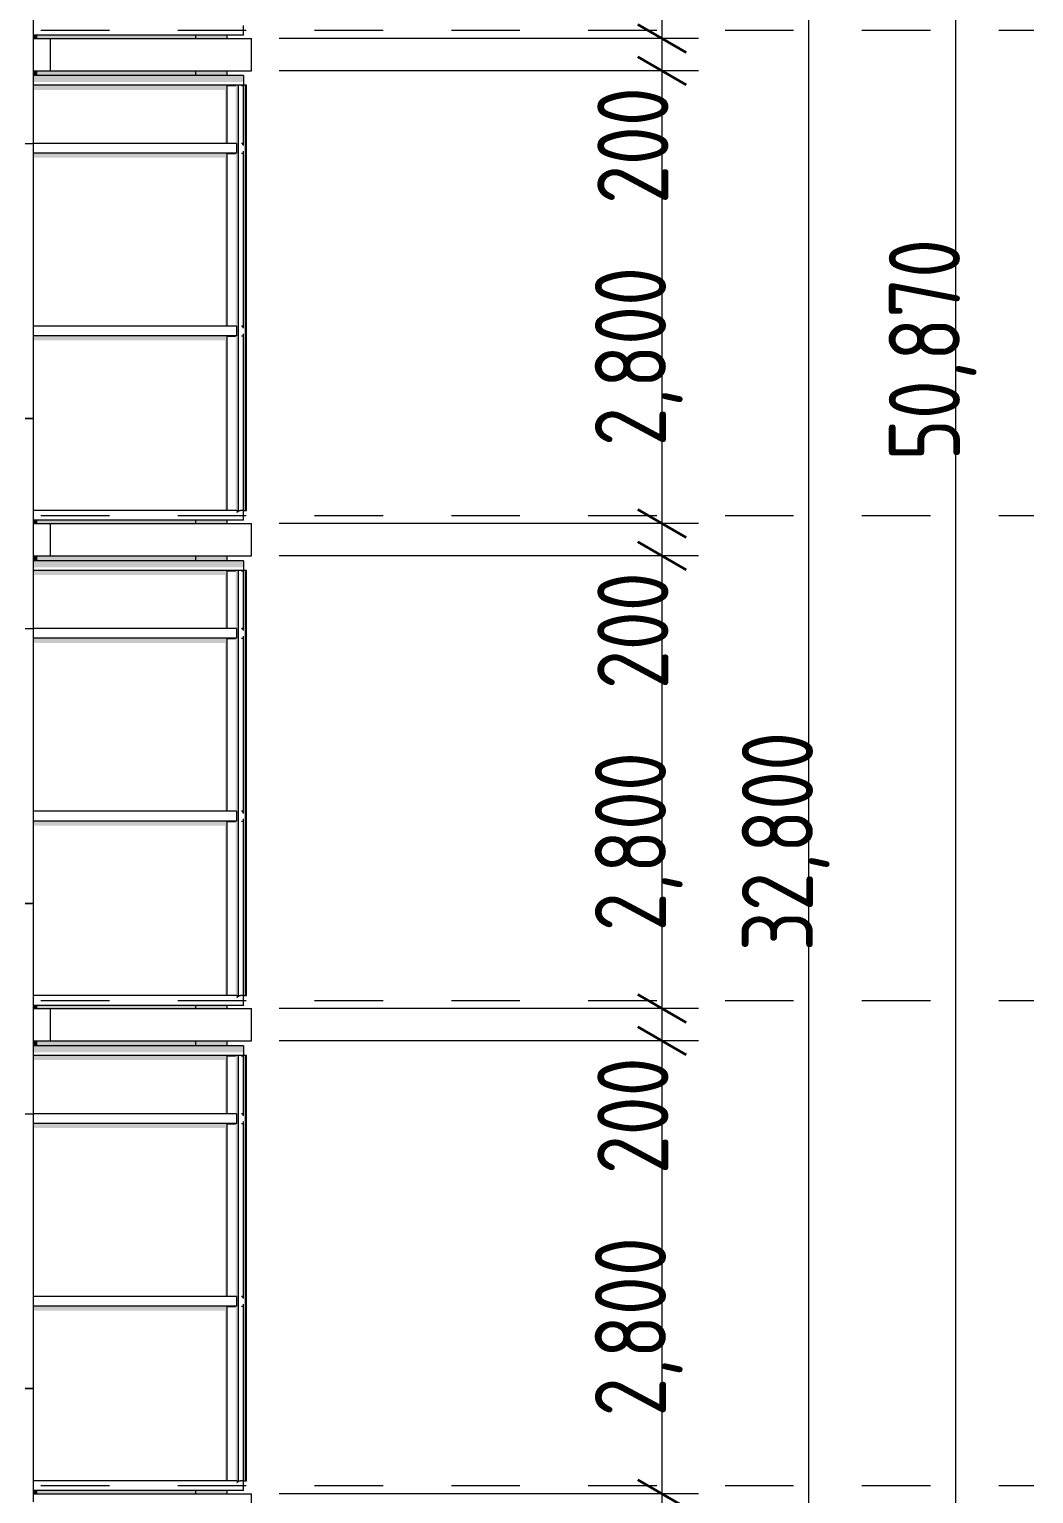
# Model space of a CAD drawing. Header units: millimetres. Extents: x 18162 to 7085488, y 72188 to 247925.
# Drawn here: x 6577329 to 6583544, y 128292 to 137348 of the extents above; entities that cross this region are included whole.
import ezdxf

# ---------------------------------------------------------------- set-up
doc = ezdxf.new("R2010")
doc.units = ezdxf.units.MM
doc.header["$MEASUREMENT"] = 0
doc.linetypes.add('Dashed', pattern=[423.333333, 211.666667, -211.666667])
doc.layers.add('Finish - Wall', color=7, linetype='Continuous')
doc.layers.add('Structural - Bearing', color=7, linetype='Continuous')
doc.styles.add('GENERATED_STYLE_3', font='', dxfattribs={"width": 0.8})
doc.styles.get('GENERATED_STYLE_3').set_extended_font_data('ISOCPEUR MON')
doc.dimstyles.new('GENERATED_STYLE__33', dxfattribs={"dimtxt": 440.00001, "dimasz": 228, "dimexe": 0.18, "dimexo": 20220.414063, "dimgap": 0, "dimtad": 1, "dimdec": 0, "dimzin": 0, "dimdsep": 46, "dimtxsty": 'GENERATED_STYLE_3', "dimblk": 'ARROWHEAD_2', "dimblk1": 'ARROWHEAD_2', "dimblk2": 'ARROWHEAD_2', "dimcen": 0.09, "dimclrd": 13, "dimclre": 13, "dimclrt": 13, "dimadec": 0, "dimazin": 0, "dimtfac": 1, "dimtdec": 4, "dimtmove": 0, "dimatfit": 3, "dimfxl": 1, "dimtolj": 1, "dimtzin": 0, "dimarcsym": 0})
doc.dimstyles.new('GENERATED_STYLE__38', dxfattribs={"dimtxt": 440.00001, "dimasz": 228, "dimexe": 0.18, "dimexo": 20336.646461, "dimgap": 0, "dimtad": 1, "dimdec": 0, "dimzin": 0, "dimdsep": 46, "dimtxsty": 'GENERATED_STYLE_3', "dimblk": 'ARROWHEAD_2', "dimblk1": 'ARROWHEAD_2', "dimblk2": 'ARROWHEAD_2', "dimcen": 0.09, "dimclrd": 13, "dimclre": 13, "dimclrt": 13, "dimadec": 0, "dimazin": 0, "dimtfac": 1, "dimtdec": 4, "dimtmove": 0, "dimatfit": 3, "dimfxl": 1, "dimtolj": 1, "dimtzin": 0, "dimarcsym": 0})
doc.dimstyles.new('GENERATED_STYLE__39', dxfattribs={"dimtxt": 440.00001, "dimasz": 228, "dimexe": 0.18, "dimexo": 20256.234337, "dimgap": 0, "dimtad": 1, "dimdec": 0, "dimzin": 0, "dimdsep": 46, "dimtxsty": 'GENERATED_STYLE_3', "dimblk": 'ARROWHEAD_2', "dimblk1": 'ARROWHEAD_2', "dimblk2": 'ARROWHEAD_2', "dimcen": 0.09, "dimclrd": 13, "dimclre": 13, "dimclrt": 13, "dimadec": 0, "dimazin": 0, "dimtfac": 1, "dimtdec": 4, "dimtmove": 0, "dimatfit": 3, "dimfxl": 1, "dimtolj": 1, "dimtzin": 0, "dimarcsym": 0})
doc.dimstyles.new('GENERATED_STYLE__41', dxfattribs={"dimtxt": 440.00001, "dimasz": 228, "dimexe": 0.18, "dimexo": 18955.962133, "dimgap": 0, "dimtad": 1, "dimdec": 0, "dimzin": 0, "dimdsep": 46, "dimtxsty": 'GENERATED_STYLE_3', "dimblk": 'ARROWHEAD_2', "dimblk1": 'ARROWHEAD_2', "dimblk2": 'ARROWHEAD_2', "dimcen": 0.09, "dimclrd": 13, "dimclre": 13, "dimclrt": 13, "dimadec": 0, "dimazin": 0, "dimtfac": 1, "dimtdec": 4, "dimtmove": 0, "dimatfit": 3, "dimfxl": 1, "dimtolj": 1, "dimtzin": 0, "dimarcsym": 0})
pattern_1 = [(0, (6480357.9, 110341.8), (0, 1000), []), (90, (6480357.9, 110341.8), (-1000, 0), [])]

# ---------------------------------------------------------------- blocks, each defined once
blk = doc.blocks.new('*X3130', base_point=(6480357.9, 110341.8))
at = {"layer": 'Structural - Bearing', "color": 8, "linetype": 'Continuous', "lineweight": 13}
for p, q in [((6577303.6, 130641.8), (6577353.6, 130641.8)), ((6577303.6, 128941.8), (6577353.6, 128941.8)), ((6577353.6, 128941.8), (6577303.6, 128941.8))]:
    blk.add_line(p, q, dxfattribs=at)
blk = doc.blocks.new('*X3137', base_point=(6480357.9, 110341.8))
at = {"layer": 'Structural - Bearing', "color": 8, "linetype": 'Continuous', "lineweight": 13}
for p, q in [((6577303.6, 133641.8), (6577353.6, 133641.8)), ((6577303.6, 131941.8), (6577353.6, 131941.8)), ((6577353.6, 131941.8), (6577303.6, 131941.8))]:
    blk.add_line(p, q, dxfattribs=at)
blk = doc.blocks.new('*X3142', base_point=(6480357.9, 110341.8))
at = {"layer": 'Structural - Bearing', "color": 7, "linetype": 'Continuous', "lineweight": 9}
blk.add_line((6577457.9, 131291.8), (6577457.9, 131091.8), dxfattribs=at)
blk = doc.blocks.new('*X3144', base_point=(6480357.9, 110341.8))
at = {"layer": 'Structural - Bearing', "color": 8, "linetype": 'Continuous', "lineweight": 13}
for p, q in [((6577303.6, 136641.8), (6577353.6, 136641.8)), ((6577303.6, 134941.8), (6577353.6, 134941.8)), ((6577353.6, 134941.8), (6577303.6, 134941.8))]:
    blk.add_line(p, q, dxfattribs=at)
blk = doc.blocks.new('*X3149', base_point=(6480357.9, 110341.8))
at = {"layer": 'Structural - Bearing', "color": 7, "linetype": 'Continuous', "lineweight": 9}
blk.add_line((6577457.9, 134291.8), (6577457.9, 134091.8), dxfattribs=at)
blk = doc.blocks.new('*X3173', base_point=(6480357.9, 110341.8))
at = {"layer": 'Structural - Bearing', "color": 7, "linetype": 'Continuous', "lineweight": 9}
blk.add_line((6577457.9, 137291.8), (6577457.9, 137091.8), dxfattribs=at)
blk = doc.blocks.new('*D3432', base_point=(6480357.9, 110341.8))
at = {"color": 12, "linetype": 'Continuous', "lineweight": 35}
for p, q in [((6581093.6, 128378.4), (6581393.6, 128205.2)), ((6581093.6, 128178.4), (6581393.6, 128005.2))]:
    blk.add_line(p, q, dxfattribs=at)
at = {"color": 13, "linetype": 'Continuous', "lineweight": 13}
for p, q in [((6581468.6, 128291.8), (6578874, 128291.8)), ((6581243.6, 128091.8), (6581243.6, 128291.8)), ((6581468.6, 128091.8), (6578874, 128091.8)), ((6581243.6, 125291.8), (6581243.6, 128091.8))]:
    blk.add_line(p, q, dxfattribs=at)
blk = doc.blocks.new('ARROWHEAD_2')
at = {"color": 0, "linetype": 'Continuous', "lineweight": 0}
for p, q in [((-0.378, -0.655), (0.378, 0.655)), ((0, 0), (-1, 0))]:
    blk.add_line(p, q, dxfattribs=at)
blk = doc.blocks.new('*D3433', base_point=(6480357.9, 110341.8))
at = {"color": 12, "linetype": 'Continuous', "lineweight": 35}
for p, q in [((6581093.6, 131178.4), (6581393.6, 131005.2)), ((6581093.6, 128378.4), (6581393.6, 128205.2))]:
    blk.add_line(p, q, dxfattribs=at)
at = {"color": 13, "linetype": 'Continuous', "lineweight": 13}
for p, q in [((6581468.6, 131091.8), (6578874, 131091.8)), ((6581243.6, 128291.8), (6581243.6, 131091.8))]:
    blk.add_line(p, q, dxfattribs=at)
at = {"color": 13, "lineweight": 13, "char_height": 440, "attachment_point": 7, "rotation": 90, "style": 'GENERATED_STYLE_3'}
for s, insert in [('\\A1;{\\pql;\\fISOCPEUR MON|b0|i0|c0|p0;\\W0.800000;200}', (6581283.3, 130267.4)), ('\\A1;{\\pql;\\fISOCPEUR MON|b0|i0|c0|p0;\\W0.800000;2,800}', (6581371.1, 128769.7))]:
    blk.add_mtext(s, dxfattribs=dict(at, insert=insert))
blk = doc.blocks.new('*D3434', base_point=(6480357.9, 110341.8))
at = {"color": 12, "linetype": 'Continuous', "lineweight": 35}
for p, q in [((6581093.6, 131378.4), (6581393.6, 131205.2)), ((6581093.6, 131178.4), (6581393.6, 131005.2))]:
    blk.add_line(p, q, dxfattribs=at)
at = {"color": 13, "linetype": 'Continuous', "lineweight": 13}
for p, q in [((6581468.6, 131291.8), (6578874, 131291.8)), ((6581243.6, 131091.8), (6581243.6, 131291.8))]:
    blk.add_line(p, q, dxfattribs=at)
blk = doc.blocks.new('*D3435', base_point=(6480357.9, 110341.8))
at = {"color": 12, "linetype": 'Continuous', "lineweight": 35}
for p, q in [((6581093.6, 134178.4), (6581393.6, 134005.2)), ((6581093.6, 131378.4), (6581393.6, 131205.2))]:
    blk.add_line(p, q, dxfattribs=at)
at = {"color": 13, "linetype": 'Continuous', "lineweight": 13}
blk.add_line((6581243.6, 131291.8), (6581243.6, 134091.8), dxfattribs=at)
at = {"color": 13, "lineweight": 13, "char_height": 440, "attachment_point": 7, "rotation": 90, "style": 'GENERATED_STYLE_3'}
for s, insert in [('\\A1;{\\pql;\\fISOCPEUR MON|b0|i0|c0|p0;\\W0.800000;200}', (6581283.3, 133267.4)), ('\\A1;{\\pql;\\fISOCPEUR MON|b0|i0|c0|p0;\\W0.800000;2,800}', (6581371.1, 131769.7))]:
    blk.add_mtext(s, dxfattribs=dict(at, insert=insert))
blk = doc.blocks.new('*D3436', base_point=(6480357.9, 110341.8))
at = {"color": 12, "linetype": 'Continuous', "lineweight": 35}
for p, q in [((6581093.6, 134378.4), (6581393.6, 134205.2)), ((6581093.6, 134178.4), (6581393.6, 134005.2))]:
    blk.add_line(p, q, dxfattribs=at)
at = {"color": 13, "linetype": 'Continuous', "lineweight": 13}
for p, q in [((6581468.6, 134291.8), (6578874, 134291.8)), ((6581243.6, 134091.8), (6581243.6, 134291.8)), ((6581468.6, 134091.8), (6578874, 134091.8)), ((6581243.6, 131291.8), (6581243.6, 134091.8))]:
    blk.add_line(p, q, dxfattribs=at)
blk = doc.blocks.new('*D3437', base_point=(6480357.9, 110341.8))
at = {"color": 12, "linetype": 'Continuous', "lineweight": 35}
for p, q in [((6581093.6, 137178.4), (6581393.6, 137005.2)), ((6581093.6, 134378.4), (6581393.6, 134205.2))]:
    blk.add_line(p, q, dxfattribs=at)
at = {"color": 13, "linetype": 'Continuous', "lineweight": 13}
for p, q in [((6581468.6, 137091.8), (6578874, 137091.8)), ((6581243.6, 134291.8), (6581243.6, 137091.8))]:
    blk.add_line(p, q, dxfattribs=at)
at = {"color": 13, "lineweight": 13, "char_height": 440, "attachment_point": 7, "rotation": 90, "style": 'GENERATED_STYLE_3'}
for s, insert in [('\\A1;{\\pql;\\fISOCPEUR MON|b0|i0|c0|p0;\\W0.800000;200}', (6581283.3, 136267.4)), ('\\A1;{\\pql;\\fISOCPEUR MON|b0|i0|c0|p0;\\W0.800000;2,800}', (6581371.1, 134769.7))]:
    blk.add_mtext(s, dxfattribs=dict(at, insert=insert))
blk = doc.blocks.new('*D3438', base_point=(6480357.9, 110341.8))
at = {"color": 12, "linetype": 'Continuous', "lineweight": 35}
for p, q in [((6581093.6, 137378.4), (6581393.6, 137205.2)), ((6581093.6, 137178.4), (6581393.6, 137005.2))]:
    blk.add_line(p, q, dxfattribs=at)
at = {"color": 13, "linetype": 'Continuous', "lineweight": 13}
blk.add_line((6581243.6, 137091.8), (6581243.6, 137291.8), dxfattribs=at)
blk = doc.blocks.new('*D3439', base_point=(6480357.9, 110341.8))
at = {"color": 12, "linetype": 'Continuous', "lineweight": 35}
for p, q in [((6581093.6, 140178.4), (6581393.6, 140005.2)), ((6581093.6, 137378.4), (6581393.6, 137205.2))]:
    blk.add_line(p, q, dxfattribs=at)
at = {"color": 13, "linetype": 'Continuous', "lineweight": 13}
for p, q in [((6581468.6, 140091.8), (6578874, 140091.8)), ((6581243.6, 137291.8), (6581243.6, 140091.8)), ((6581468.6, 137291.8), (6578874, 137291.8)), ((6581243.6, 137091.8), (6581243.6, 137291.8))]:
    blk.add_line(p, q, dxfattribs=at)
at = {"color": 13, "lineweight": 13, "char_height": 440, "attachment_point": 7, "rotation": 90, "style": 'GENERATED_STYLE_3'}
for s, insert in [('\\A1;{\\pql;\\fISOCPEUR MON|b0|i0|c0|p0;\\W0.800000;200}', (6581283.3, 139267.4)), ('\\A1;{\\pql;\\fISOCPEUR MON|b0|i0|c0|p0;\\W0.800000;2,800}', (6581371.1, 137769.7))]:
    blk.add_mtext(s, dxfattribs=dict(at, insert=insert))
blk = doc.blocks.new('*D3456', base_point=(6480357.9, 110341.8))
at = {"color": 13, "linetype": 'Continuous', "lineweight": 13}
for p, q in [((6582152.7, 116291.8), (6582152.7, 149091.8)), ((6582152.7, 116091.8), (6582152.7, 116291.8)), ((6582377.7, 116091.8), (6578789.6, 116091.8))]:
    blk.add_line(p, q, dxfattribs=at)
at = {"color": 12, "linetype": 'Continuous', "lineweight": 35}
for p, q in [((6582002.7, 116378.4), (6582302.7, 116205.2)), ((6582002.7, 116178.4), (6582302.7, 116005.2))]:
    blk.add_line(p, q, dxfattribs=at)
blk = doc.blocks.new('*D3457', base_point=(6480357.9, 110341.8))
at = {"color": 12, "linetype": 'Continuous', "lineweight": 35}
for p, q in [((6582002.7, 149178.4), (6582302.7, 149005.2)), ((6582002.7, 116378.4), (6582302.7, 116205.2))]:
    blk.add_line(p, q, dxfattribs=at)
at = {"color": 13, "linetype": 'Continuous', "lineweight": 13}
for p, q in [((6582377.7, 149091.8), (6578789.6, 149091.8)), ((6582152.7, 116291.8), (6582152.7, 149091.8)), ((6582377.7, 116291.8), (6578789.6, 116291.8)), ((6582152.7, 116091.8), (6582152.7, 116291.8))]:
    blk.add_line(p, q, dxfattribs=at)
at = {"color": 13, "lineweight": 13, "char_height": 440, "attachment_point": 7, "rotation": 90, "style": 'GENERATED_STYLE_3'}
for s, insert in [('\\A1;{\\pql;\\fISOCPEUR MON|b0|i0|c0|p0;\\W0.800000;200}', (6582192.4, 148267.4)), ('\\A1;{\\pql;\\fISOCPEUR MON|b0|i0|c0|p0;\\W0.800000;32,800}', (6582280.3, 131646.7))]:
    blk.add_mtext(s, dxfattribs=dict(at, insert=insert))
blk = doc.blocks.new('*D3463', base_point=(6480357.9, 110341.8))
at = {"color": 12, "linetype": 'Continuous', "lineweight": 35}
for p, q in [((6582911.8, 160878.4), (6583211.8, 160705.2)), ((6582911.8, 110008.4), (6583211.8, 109835.2))]:
    blk.add_line(p, q, dxfattribs=at)
at = {"color": 13, "linetype": 'Continuous', "lineweight": 13}
for p, q in [((6583286.8, 160791.8), (6577609.6, 160791.8)), ((6583061.8, 109921.8), (6583061.8, 160791.8)), ((6583286.8, 109921.8), (6578912.5, 109921.8)), ((6583061.8, 109775.1), (6583061.8, 109921.8))]:
    blk.add_line(p, q, dxfattribs=at)
at = {"color": 13, "lineweight": 13, "insert": (6583189.4, 134680.6), "char_height": 440, "attachment_point": 7, "rotation": 90, "style": 'GENERATED_STYLE_3'}
blk.add_mtext('\\A1;{\\pql;\\fISOCPEUR MON|b0|i0|c0|p0;\\W0.800000;50,870}', dxfattribs=at)

msp = doc.modelspace()

# ---------------------------------------------------------------- hatches: boundary and pattern name
at = {"layer": 'Finish - Wall', "linetype": 'Continuous', "lineweight": 0}
for points in [[(6577353.6, 137061.8), (6577353.6, 137021.1), (6578653.6, 137021.1), (6578653.6, 137061.8)], [(6578553.6, 137001.8), (6577353.6, 137001.8), (6577353.6, 136973.5), (6578538.6, 136973.5), (6578538.6, 136641.8), (6578553.6, 136641.8)], [(6578553.6, 137001.8), (6578553.6, 136994.7), (6578606.2, 136994.7), (6578606.2, 137001.8)], [(6578606.2, 136641.8), (6578611.2, 136641.8), (6578611.2, 136611.8), (6578623.6, 136611.8), (6578623.6, 137001.8), (6578606.2, 137001.8)], [(6578641, 137001.8), (6578636, 137001.8), (6578641, 136994.7)], [(6578653.6, 137001.8), (6578641, 137001.8), (6578641, 136994.7), (6578648.6, 136994.7)], [(6577353.6, 136553.5), (6578538.6, 136553.5), (6578538.6, 135511.8), (6578553.6, 135511.8), (6578553.6, 136581.8), (6577353.6, 136581.8)], [(6578606.2, 136581.8), (6578553.6, 136581.8), (6578553.6, 136574.7), (6578606.2, 136574.7)], [(6578606.2, 135511.8), (6578611.2, 135511.8), (6578611.2, 135481.8), (6578623.6, 135481.8), (6578623.6, 136611.8), (6578611.2, 136611.8), (6578611.2, 136581.8), (6578606.2, 136581.8)], [(6578653.6, 136629.2), (6578641, 136641.8), (6578647.3, 136632.9)], [(6578653.6, 136629.2), (6578653.6, 136641.8), (6578641, 136641.8)], [(6578611.2, 135451.8), (6578606.2, 135451.8), (6578606.2, 134371.8), (6578623.6, 134371.8), (6578623.6, 135481.8), (6578611.2, 135481.8)], [(6578653.6, 135499.2), (6578641, 135511.8), (6578647.3, 135502.9)], [(6578653.6, 135511.8), (6578641, 135511.8), (6578653.6, 135499.2)], [(6578553.6, 135451.8), (6577353.6, 135451.8), (6577353.6, 135423.5), (6578538.6, 135423.5), (6578538.6, 134371.8), (6578553.6, 134371.8)], [(6578606.2, 135451.8), (6578553.6, 135451.8), (6578553.6, 135444.7), (6578606.2, 135444.7)], [(6578611.2, 134354.2), (6578636, 134371.8), (6578611.2, 134371.8)], [(6578653.6, 134061.8), (6577353.6, 134061.8), (6577353.6, 134021.1), (6578653.6, 134021.1)], [(6578553.6, 134001.8), (6577353.6, 134001.8), (6577353.6, 133973.5), (6578538.6, 133973.5), (6578538.6, 133641.8), (6578553.6, 133641.8)], [(6578553.6, 133994.7), (6578606.2, 133994.7), (6578606.2, 134001.8), (6578553.6, 134001.8)], [(6578606.2, 133641.8), (6578611.2, 133641.8), (6578611.2, 133611.8), (6578623.6, 133611.8), (6578623.6, 134001.8), (6578606.2, 134001.8)], [(6578636, 134001.8), (6578641, 133994.7), (6578641, 134001.8)], [(6578641, 134001.8), (6578641, 133994.7), (6578648.6, 133994.7), (6578653.6, 134001.8)], [(6577353.6, 133581.8), (6577353.6, 133553.5), (6578538.6, 133553.5), (6578538.6, 132511.8), (6578553.6, 132511.8), (6578553.6, 133581.8)], [(6578606.2, 133581.8), (6578553.6, 133581.8), (6578553.6, 133574.7), (6578606.2, 133574.7)], [(6578606.2, 132511.8), (6578611.2, 132511.8), (6578611.2, 132481.8), (6578623.6, 132481.8), (6578623.6, 133611.8), (6578611.2, 133611.8), (6578611.2, 133581.8), (6578606.2, 133581.8)], [(6578641, 133641.8), (6578647.3, 133632.9), (6578653.6, 133629.2)], [(6578653.6, 133629.2), (6578653.6, 133641.8), (6578641, 133641.8)], [(6578653.6, 132499.2), (6578641, 132511.8), (6578647.3, 132502.9)], [(6578653.6, 132511.8), (6578641, 132511.8), (6578653.6, 132499.2)], [(6578553.6, 132451.8), (6577353.6, 132451.8), (6577353.6, 132423.5), (6578538.6, 132423.5), (6578538.6, 131371.8), (6578553.6, 131371.8)], [(6578606.2, 132451.8), (6578553.6, 132451.8), (6578553.6, 132444.7), (6578606.2, 132444.7)], [(6578611.2, 132451.8), (6578606.2, 132451.8), (6578606.2, 131371.8), (6578623.6, 131371.8), (6578623.6, 132481.8), (6578611.2, 132481.8)], [(6578611.2, 131371.8), (6578611.2, 131354.2), (6578636, 131371.8)], [(6577353.6, 131061.8), (6577353.6, 131021.1), (6578653.6, 131021.1), (6578653.6, 131061.8)], [(6577353.6, 130973.5), (6578538.6, 130973.5), (6578538.6, 130641.8), (6578553.6, 130641.8), (6578553.6, 131001.8), (6577353.6, 131001.8)], [(6578553.6, 131001.8), (6578553.6, 130994.7), (6578606.2, 130994.7), (6578606.2, 131001.8)], [(6578606.2, 130641.8), (6578611.2, 130641.8), (6578611.2, 130611.8), (6578623.6, 130611.8), (6578623.6, 131001.8), (6578606.2, 131001.8)], [(6578636, 131001.8), (6578641, 130994.7), (6578641, 131001.8)], [(6578641, 131001.8), (6578641, 130994.7), (6578648.6, 130994.7), (6578653.6, 131001.8)], [(6578606.2, 129511.8), (6578611.2, 129511.8), (6578611.2, 129481.8), (6578623.6, 129481.8), (6578623.6, 130611.8), (6578611.2, 130611.8), (6578611.2, 130581.8), (6578606.2, 130581.8)], [(6578641, 130641.8), (6578647.3, 130632.9), (6578653.6, 130629.2)], [(6578653.6, 130629.2), (6578653.6, 130641.8), (6578641, 130641.8)], [(6577353.6, 130581.8), (6577353.6, 130553.5), (6578538.6, 130553.5), (6578538.6, 129511.8), (6578553.6, 129511.8), (6578553.6, 130581.8)], [(6578553.6, 130581.8), (6578553.6, 130574.7), (6578606.2, 130574.7), (6578606.2, 130581.8)], [(6578653.6, 129499.2), (6578641, 129511.8), (6578647.3, 129502.9)], [(6578653.6, 129511.8), (6578641, 129511.8), (6578653.6, 129499.2)], [(6578553.6, 129451.8), (6577353.6, 129451.8), (6577353.6, 129423.5), (6578538.6, 129423.5), (6578538.6, 128371.8), (6578553.6, 128371.8)], [(6578606.2, 129451.8), (6578553.6, 129451.8), (6578553.6, 129444.7), (6578606.2, 129444.7)], [(6578611.2, 129451.8), (6578606.2, 129451.8), (6578606.2, 128371.8), (6578623.6, 128371.8), (6578623.6, 129481.8), (6578611.2, 129481.8)], [(6578611.2, 128371.8), (6578611.2, 128354.2), (6578636, 128371.8)]]:
    msp.add_hatch(color=49, dxfattribs=at).paths.add_polyline_path(points)
at = {"layer": 'Structural - Bearing', "linetype": 'Continuous', "lineweight": 0}
for points in [[(6577353.6, 137291.8), (6577373.6, 137291.8), (6577373.6, 137311.8), (6577353.6, 137311.8)], [(6577373.6, 137311.8), (6577373.6, 137291.8), (6578553.6, 137291.8), (6578553.6, 137311.8)], [(6577353.6, 137091.8), (6577353.6, 137061.8), (6577373.6, 137061.8), (6577373.6, 137091.8)], [(6578553.6, 137091.8), (6577373.6, 137091.8), (6577373.6, 137061.8), (6578553.6, 137061.8)], [(6577353.6, 134291.8), (6577373.6, 134291.8), (6577373.6, 134311.8), (6577353.6, 134311.8)], [(6578553.6, 134311.8), (6577373.6, 134311.8), (6577373.6, 134291.8), (6578553.6, 134291.8)], [(6577353.6, 134091.8), (6577353.6, 134061.8), (6577373.6, 134061.8), (6577373.6, 134091.8)], [(6578553.6, 134091.8), (6577373.6, 134091.8), (6577373.6, 134061.8), (6578553.6, 134061.8)], [(6577353.6, 131291.8), (6577373.6, 131291.8), (6577373.6, 131311.8), (6577353.6, 131311.8)], [(6578553.6, 131311.8), (6577373.6, 131311.8), (6577373.6, 131291.8), (6578553.6, 131291.8)], [(6577353.6, 131091.8), (6577353.6, 131061.8), (6577373.6, 131061.8), (6577373.6, 131091.8)], [(6578553.6, 131091.8), (6577373.6, 131091.8), (6577373.6, 131061.8), (6578553.6, 131061.8)], [(6577353.6, 128291.8), (6577373.6, 128291.8), (6577373.6, 128311.8), (6577353.6, 128311.8)], [(6577373.6, 128291.8), (6578553.6, 128291.8), (6578553.6, 128311.8), (6577373.6, 128311.8)]]:
    msp.add_hatch(color=49, dxfattribs=at).paths.add_polyline_path(points)
at = {"layer": 'Structural - Bearing', "linetype": 'Continuous', "lineweight": 9}
h = msp.add_hatch(dxfattribs=at)
h.set_pattern_fill('Grid_100x100_0002', style=0, pattern_type=2)
h.set_pattern_definition(pattern_1)
h.paths.add_polyline_path([(6577373.6, 137311.8), (6577373.6, 137291.8), (6578553.6, 137291.8), (6578553.6, 137311.8)])
h = msp.add_hatch(dxfattribs=at)
h.set_pattern_fill('Grid_100x100_0002', style=0, pattern_type=2)
h.set_pattern_definition([(0, (6480357.9, 110341.8), (2e-10, 1000), []), (90, (6480357.9, 110341.8), (-1000, 0), [])])
h.paths.add_polyline_path([(6578553.6, 137091.8), (6577373.6, 137091.8), (6577373.6, 137061.8), (6578553.6, 137061.8)])
h = msp.add_hatch(dxfattribs=at)
h.set_pattern_fill('Grid_100x100_0002', style=0, pattern_type=2)
h.set_pattern_definition(pattern_1)
h.paths.add_polyline_path([(6578553.6, 134311.8), (6577373.6, 134311.8), (6577373.6, 134291.8), (6578553.6, 134291.8)])
h = msp.add_hatch(dxfattribs=at)
h.set_pattern_fill('Grid_100x100_0002', style=0, pattern_type=2)
h.set_pattern_definition([(0, (6480357.9, 110341.8), (2e-10, 1000), []), (90, (6480357.9, 110341.8), (-1000, 0), [])])
h.paths.add_polyline_path([(6578553.6, 134091.8), (6577373.6, 134091.8), (6577373.6, 134061.8), (6578553.6, 134061.8)])
h = msp.add_hatch(dxfattribs=at)
h.set_pattern_fill('Grid_100x100_0002', style=0, pattern_type=2)
h.set_pattern_definition([(0, (6480357.9, 110341.8), (0, 1000), []), (90, (6480357.9, 110341.8), (-1000, 0), [])])
h.paths.add_polyline_path([(6578553.6, 131311.8), (6577373.6, 131311.8), (6577373.6, 131291.8), (6578553.6, 131291.8)])
h = msp.add_hatch(dxfattribs=at)
h.set_pattern_fill('Grid_100x100_0002', style=0, pattern_type=2)
h.set_pattern_definition([(0, (6480357.9, 110341.8), (2e-10, 1000), []), (90, (6480357.9, 110341.8), (-1000, 0), [])])
h.paths.add_polyline_path([(6578553.6, 131091.8), (6577373.6, 131091.8), (6577373.6, 131061.8), (6578553.6, 131061.8)])
h = msp.add_hatch(dxfattribs=at)
h.set_pattern_fill('Grid_100x100_0002', style=0, pattern_type=2)
h.set_pattern_definition([(0, (6480357.9, 110341.8), (0, 1000), []), (90, (6480357.9, 110341.8), (-1000, 0), [])])
h.paths.add_polyline_path([(6577373.6, 128291.8), (6578553.6, 128291.8), (6578553.6, 128311.8), (6577373.6, 128311.8)])

# ---------------------------------------------------------------- linework, layer by layer
at = {"color": 8, "linetype": 'Dashed', "lineweight": 13, "ltscale": 2}
for p, q in [((6552000.8, 137341.8), (6583543.5, 137341.8)), ((6552000.8, 134341.8), (6583543.5, 134341.8)), ((6552000.8, 131341.8), (6583543.5, 131341.8)), ((6552000.8, 128341.8), (6583543.5, 128341.8))]:
    msp.add_line(p, q, dxfattribs=at)
at = {"layer": 'Finish - Wall', "color": 7, "linetype": 'Continuous', "lineweight": 9}
for p, q in [((6578653.6, 137311.8), (6577353.6, 137311.8)), ((6578653.6, 137311.8), (6578653.6, 137371.8)), ((6578653.6, 137061.8), (6577353.6, 137061.8)), ((6578653.6, 137061.8), (6578653.6, 137001.8)), ((6578653.6, 137001.8), (6577353.6, 137001.8)), ((6578553.6, 136641.8), (6578553.6, 137001.8)), ((6578623.6, 136611.8), (6578623.6, 137001.8)), ((6578666, 137001.8), (6578653.6, 137001.8)), ((6578653.6, 136641.8), (6578653.6, 137001.8)), ((6578666, 136611.8), (6578666, 137001.8)), ((6578673.1, 137001.8), (6578666, 137001.8)), ((6578673.1, 136611.8), (6578673.1, 137001.8)), ((6578611.2, 136641.8), (6577353.6, 136641.8)), ((6578611.2, 136581.8), (6577353.6, 136581.8)), ((6578553.6, 135511.8), (6578553.6, 136581.8)), ((6578611.2, 136641.8), (6578611.2, 136581.8)), ((6578623.6, 135481.8), (6578623.6, 136611.8)), ((6578653.6, 136641.8), (6578641, 136641.8)), ((6578641, 136581.8), (6578653.6, 136581.8)), ((6578653.6, 136629.2), (6578653.6, 136641.8)), ((6578653.6, 136581.8), (6578653.6, 136594.4)), ((6578653.6, 135511.8), (6578653.6, 136581.8)), ((6578666, 135481.8), (6578666, 136611.8)), ((6578673.1, 135481.8), (6578673.1, 136611.8)), ((6578611.2, 135511.8), (6577353.6, 135511.8)), ((6578611.2, 135511.8), (6578611.2, 135451.8)), ((6578623.6, 134371.8), (6578623.6, 135481.8)), ((6578653.6, 135511.8), (6578641, 135511.8)), ((6578653.6, 135499.2), (6578653.6, 135511.8)), ((6578666, 134371.8), (6578666, 135481.8)), ((6578673.1, 134371.8), (6578673.1, 135481.8)), ((6578611.2, 135451.8), (6577353.6, 135451.8)), ((6578553.6, 134371.8), (6578553.6, 135451.8)), ((6578641, 135451.8), (6578653.6, 135451.8)), ((6578653.6, 135451.8), (6578653.6, 135464.4)), ((6578653.6, 134371.8), (6578653.6, 135451.8)), ((6578611.2, 134371.8), (6577353.6, 134371.8)), ((6578653.6, 134311.8), (6577353.6, 134311.8)), ((6578611.2, 134371.8), (6578623.6, 134371.8)), ((6578623.6, 134371.8), (6578636, 134371.8)), ((6578653.6, 134371.8), (6578636, 134371.8)), ((6578653.6, 134311.8), (6578653.6, 134371.8)), ((6578653.6, 134371.8), (6578666, 134371.8)), ((6578666, 134371.8), (6578673.1, 134371.8)), ((6578653.6, 134061.8), (6577353.6, 134061.8)), ((6578653.6, 134061.8), (6578653.6, 134001.8)), ((6578653.6, 134001.8), (6577353.6, 134001.8)), ((6578553.6, 133641.8), (6578553.6, 134001.8)), ((6578623.6, 133611.8), (6578623.6, 134001.8)), ((6578666, 134001.8), (6578653.6, 134001.8)), ((6578653.6, 133641.8), (6578653.6, 134001.8)), ((6578666, 133611.8), (6578666, 134001.8)), ((6578673.1, 134001.8), (6578666, 134001.8)), ((6578673.1, 133611.8), (6578673.1, 134001.8)), ((6578611.2, 133641.8), (6577353.6, 133641.8)), ((6578611.2, 133581.8), (6577353.6, 133581.8)), ((6578553.6, 132511.8), (6578553.6, 133581.8)), ((6578611.2, 133641.8), (6578611.2, 133581.8)), ((6578623.6, 132481.8), (6578623.6, 133611.8)), ((6578653.6, 133641.8), (6578641, 133641.8)), ((6578641, 133581.8), (6578653.6, 133581.8)), ((6578653.6, 133629.2), (6578653.6, 133641.8)), ((6578653.6, 133581.8), (6578653.6, 133594.4)), ((6578653.6, 132511.8), (6578653.6, 133581.8)), ((6578666, 132481.8), (6578666, 133611.8)), ((6578673.1, 132481.8), (6578673.1, 133611.8)), ((6578611.2, 132511.8), (6577353.6, 132511.8)), ((6578611.2, 132511.8), (6578611.2, 132451.8)), ((6578653.6, 132511.8), (6578641, 132511.8)), ((6578653.6, 132499.2), (6578653.6, 132511.8)), ((6578611.2, 132451.8), (6577353.6, 132451.8)), ((6578553.6, 131371.8), (6578553.6, 132451.8)), ((6578623.6, 131371.8), (6578623.6, 132481.8)), ((6578641, 132451.8), (6578653.6, 132451.8)), ((6578653.6, 132451.8), (6578653.6, 132464.4)), ((6578653.6, 131371.8), (6578653.6, 132451.8)), ((6578666, 131371.8), (6578666, 132481.8)), ((6578673.1, 131371.8), (6578673.1, 132481.8)), ((6578611.2, 131371.8), (6577353.6, 131371.8)), ((6578611.2, 131371.8), (6578623.6, 131371.8)), ((6578623.6, 131371.8), (6578636, 131371.8)), ((6578653.6, 131371.8), (6578636, 131371.8)), ((6578653.6, 131311.8), (6578653.6, 131371.8)), ((6578653.6, 131371.8), (6578666, 131371.8)), ((6578666, 131371.8), (6578673.1, 131371.8)), ((6578653.6, 131311.8), (6577353.6, 131311.8)), ((6578653.6, 131061.8), (6577353.6, 131061.8)), ((6578653.6, 131061.8), (6578653.6, 131001.8)), ((6578653.6, 131001.8), (6577353.6, 131001.8)), ((6578553.6, 130641.8), (6578553.6, 131001.8)), ((6578623.6, 130611.8), (6578623.6, 131001.8)), ((6578666, 131001.8), (6578653.6, 131001.8)), ((6578653.6, 130641.8), (6578653.6, 131001.8)), ((6578666, 130611.8), (6578666, 131001.8)), ((6578673.1, 131001.8), (6578666, 131001.8)), ((6578673.1, 130611.8), (6578673.1, 131001.8)), ((6578611.2, 130641.8), (6577353.6, 130641.8)), ((6578611.2, 130641.8), (6578611.2, 130581.8)), ((6578623.6, 129481.8), (6578623.6, 130611.8)), ((6578653.6, 130641.8), (6578641, 130641.8)), ((6578653.6, 130629.2), (6578653.6, 130641.8)), ((6578653.6, 130581.8), (6578653.6, 130594.4)), ((6578666, 129481.8), (6578666, 130611.8)), ((6578673.1, 129481.8), (6578673.1, 130611.8)), ((6578611.2, 130581.8), (6577353.6, 130581.8)), ((6578553.6, 129511.8), (6578553.6, 130581.8)), ((6578641, 130581.8), (6578653.6, 130581.8)), ((6578653.6, 129511.8), (6578653.6, 130581.8)), ((6578611.2, 129511.8), (6577353.6, 129511.8)), ((6578611.2, 129511.8), (6578611.2, 129451.8)), ((6578653.6, 129511.8), (6578641, 129511.8)), ((6578653.6, 129499.2), (6578653.6, 129511.8)), ((6578611.2, 129451.8), (6577353.6, 129451.8)), ((6578553.6, 128371.8), (6578553.6, 129451.8)), ((6578623.6, 128371.8), (6578623.6, 129481.8)), ((6578641, 129451.8), (6578653.6, 129451.8)), ((6578653.6, 129451.8), (6578653.6, 129464.4)), ((6578653.6, 128371.8), (6578653.6, 129451.8)), ((6578666, 128371.8), (6578666, 129481.8)), ((6578673.1, 128371.8), (6578673.1, 129481.8)), ((6578611.2, 128371.8), (6577353.6, 128371.8)), ((6578611.2, 128371.8), (6578623.6, 128371.8)), ((6578623.6, 128371.8), (6578636, 128371.8)), ((6578653.6, 128371.8), (6578636, 128371.8)), ((6578653.6, 128311.8), (6578653.6, 128371.8)), ((6578653.6, 128371.8), (6578666, 128371.8)), ((6578666, 128371.8), (6578673.1, 128371.8)), ((6578653.6, 128311.8), (6577353.6, 128311.8))]:
    msp.add_line(p, q, dxfattribs=at)
at = {"layer": 'Structural - Bearing', "color": 7, "linetype": 'Continuous', "lineweight": 13}
for p, q in [((6577353.6, 140241.8), (6577353.6, 137241.8)), ((6577373.6, 137311.8), (6577373.6, 137291.8)), ((6578553.6, 137291.8), (6578553.6, 137311.8)), ((6577353.6, 137291.8), (6578703.6, 137291.8)), ((6577353.6, 137241.8), (6577353.6, 134241.8)), ((6578703.6, 137091.8), (6578703.6, 137291.8)), ((6577353.6, 137091.8), (6578703.6, 137091.8)), ((6577373.6, 137091.8), (6577373.6, 137061.8)), ((6578553.6, 137061.8), (6578553.6, 137091.8)), ((6577373.6, 134311.8), (6577373.6, 134291.8)), ((6578553.6, 134291.8), (6578553.6, 134311.8)), ((6577353.6, 134291.8), (6578703.6, 134291.8)), ((6577353.6, 134241.8), (6577353.6, 131241.8)), ((6578703.6, 134091.8), (6578703.6, 134291.8)), ((6577353.6, 134091.8), (6578703.6, 134091.8)), ((6577373.6, 134091.8), (6577373.6, 134061.8)), ((6578553.6, 134061.8), (6578553.6, 134091.8)), ((6577353.6, 131291.8), (6578703.6, 131291.8)), ((6577353.6, 131241.8), (6577353.6, 128241.8)), ((6577373.6, 131311.8), (6577373.6, 131291.8)), ((6578553.6, 131291.8), (6578553.6, 131311.8)), ((6578703.6, 131091.8), (6578703.6, 131291.8)), ((6577353.6, 131091.8), (6578703.6, 131091.8)), ((6577373.6, 131091.8), (6577373.6, 131061.8)), ((6578553.6, 131061.8), (6578553.6, 131091.8)), ((6577353.6, 128291.8), (6578703.6, 128291.8)), ((6577373.6, 128311.8), (6577373.6, 128291.8)), ((6578553.6, 128291.8), (6578553.6, 128311.8)), ((6578703.6, 128091.8), (6578703.6, 128291.8))]:
    msp.add_line(p, q, dxfattribs=at)

# ---------------------------------------------------------------- block references
at = {"layer": 'Structural - Bearing', "lineweight": 0}
for name in ['*X3173', '*X3144', '*X3149', '*X3137', '*X3142', '*X3130']:
    msp.add_blockref(name, (6480357.9, 110341.8), dxfattribs=at)

# ---------------------------------------------------------------- dimensions: what is measured, and where the dimension line sits
at = {"color": 13, "linetype": 'Continuous', "lineweight": 13}
for base, p1, p2, dimstyle, picture, middle in [((6583061.8, 160791.8), (6557303.6, 109921.8), (6558653.6, 160791.8), 'GENERATED_STYLE__41', '*D3463', (6582753.8, 135585)), ((6582152.7, 149091.8), (6557878.3, 116291.8), (6557918.5, 149091.8), 'GENERATED_STYLE__39', '*D3457', (6581844.7, 132551.2)), ((6582152.7, 116291.8), (6557878.3, 116091.8), (6557878.3, 116291.8), 'GENERATED_STYLE__38', '*D3456', (6581844.7, 115769.7)), ((6581243.6, 140091.8), (6557978.6, 137291.8), (6557978.6, 140091.8), 'GENERATED_STYLE__33', '*D3439', (6580935.6, 138506.7)), ((6581243.6, 137291.8), (6557978.6, 137091.8), (6557978.6, 137291.8), 'GENERATED_STYLE__33', '*D3438', (6580935.6, 136769.7)), ((6581243.6, 137091.8), (6557978.6, 134291.8), (6557978.6, 137091.8), 'GENERATED_STYLE__33', '*D3437', (6580935.6, 135506.7)), ((6581243.6, 134291.8), (6557978.6, 134091.8), (6557978.6, 134291.8), 'GENERATED_STYLE__33', '*D3436', (6580935.6, 133769.7)), ((6581243.6, 134091.8), (6557978.6, 131291.8), (6557978.6, 134091.8), 'GENERATED_STYLE__33', '*D3435', (6580935.6, 132506.7)), ((6581243.6, 131291.8), (6557978.6, 131091.8), (6557978.6, 131291.8), 'GENERATED_STYLE__33', '*D3434', (6580935.6, 130769.7)), ((6581243.6, 131091.8), (6557978.6, 128291.8), (6557978.6, 131091.8), 'GENERATED_STYLE__33', '*D3433', (6580935.6, 129506.7)), ((6581243.6, 128291.8), (6557978.6, 128091.8), (6557978.6, 128291.8), 'GENERATED_STYLE__33', '*D3432', (6580935.6, 127769.7))]:
    dim = msp.add_linear_dim(base=base, p1=p1, p2=p2, angle=90, dimstyle=dimstyle, dxfattribs=at)
    dim.commit()
    dim.dimension.update_dxf_attribs({"geometry": picture, "text_midpoint": middle, "dimtype": 160, "text_rotation": 90})

doc.saveas('drawing.dxf')
